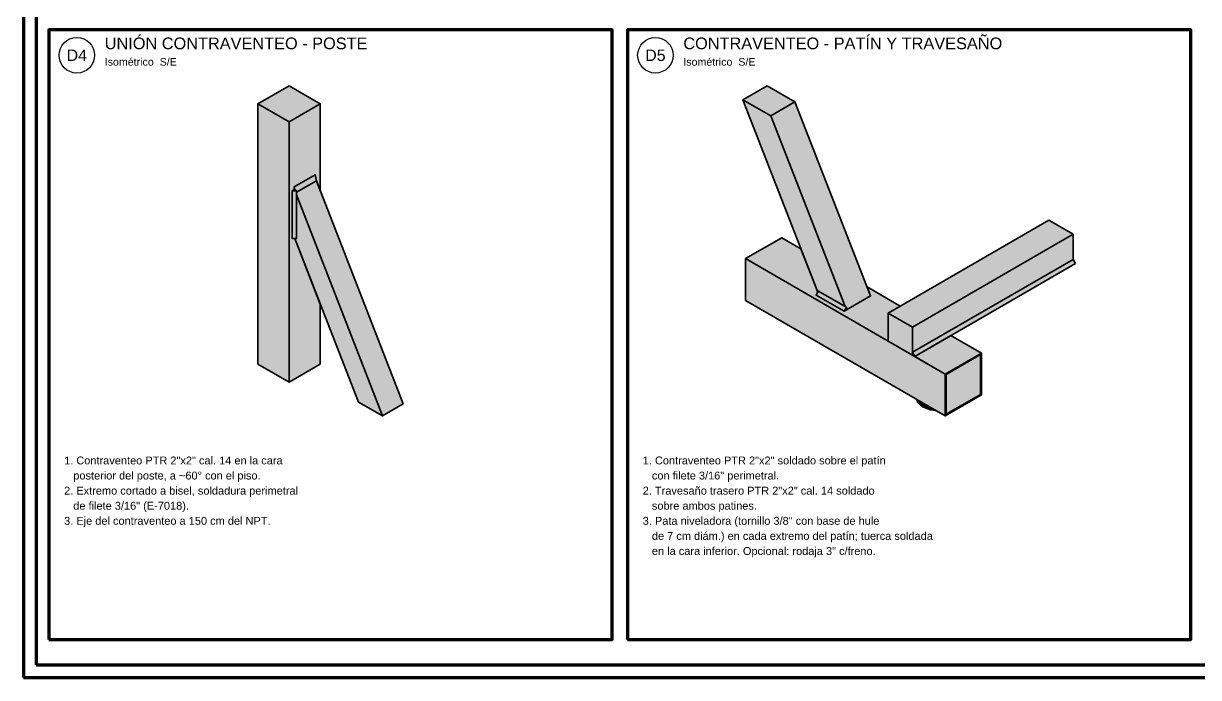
# Model space of a CAD drawing. Header units: centimetres. Extents: x 0 to 1025, y -515 to 400.
# Drawn here: x 0 to 463, y -515 to -257.5 of the extents above; entities that cross this region are included whole.
import ezdxf
from ezdxf.enums import TextEntityAlignment as Align

# ---------------------------------------------------------------- set-up
doc = ezdxf.new("R2010")
doc.units = ezdxf.units.CM
doc.header["$LTSCALE"] = 10
for name, color, linetype, lineweight in [('A-DETALLES', 7, 'Continuous', 35), ('A-MARCO', 7, 'Continuous', 70), ('A-RELLENO', 8, 'Continuous', 0), ('A-TEXTO', 7, 'Continuous', 25)]:
    doc.layers.add(name, color=color, linetype=linetype, lineweight=lineweight)
doc.styles.add('ARIAL', font='arial.ttf')

msp = doc.modelspace()

# ---------------------------------------------------------------- hatches: boundary and pattern name
at = {"layer": 'A-RELLENO', "true_color": 0x8e9dac}
h = msp.add_hatch(color=7, dxfattribs=at)
h.dxf.hatch_style = 1
h.paths.add_polyline_path([(104.66, -282), (92.36, -289.1), (104.66, -296.2), (116.96, -289.1)])
h = msp.add_hatch(color=7, dxfattribs=at)
h.dxf.hatch_style = 1
h.paths.add_polyline_path([(292.99, -282), (303.99, -288.35), (294.48, -293.85), (283.47, -287.5)])
at = {"layer": 'A-RELLENO', "true_color": 0x505861}
h = msp.add_hatch(color=7, dxfattribs=at)
h.dxf.hatch_style = 1
h.paths.add_polyline_path([(92.36, -391.62), (104.66, -398.73), (104.66, -296.2), (92.36, -289.1)])
at = {"layer": 'A-RELLENO', "true_color": 0x65707b}
h = msp.add_hatch(color=7, dxfattribs=at)
h.dxf.hatch_style = 1
h.paths.add_polyline_path([(116.96, -391.62), (104.66, -398.73), (104.66, -296.2), (116.96, -289.1), (116.96, -323.4), (115.4, -319.38), (114.91, -317.02), (114.91, -317.02), (114.91, -317.02), (114.91, -317.02), (114.91, -317.02), (114.91, -317.02), (114.91, -317.02), (114.91, -317.02), (114.91, -317.02), (114.91, -317.02), (114.91, -317.02), (114.91, -317.02), (114.91, -317.02), (114.91, -317.02), (114.91, -317.02), (114.91, -317.02), (114.91, -317.02), (114.91, -317.02), (114.91, -317.02), (114.91, -317.02), (106.71, -321.75), (106.71, -321.75), (106.71, -321.75), (106.71, -321.75), (106.71, -321.75), (106.71, -321.75), (106.71, -321.75), (106.71, -321.75), (106.71, -321.75), (106.71, -321.75), (106.71, -321.75), (106.71, -321.75), (106.71, -322.87), (105.9, -323.34), (105.9, -323.34), (105.9, -323.34), (105.9, -323.34), (105.9, -323.34), (105.9, -323.34), (105.9, -323.34), (105.9, -323.34), (105.9, -323.34), (105.9, -323.34), (105.9, -323.34), (105.9, -323.34), (105.9, -342.2), (105.9, -342.2), (105.9, -342.2), (105.9, -342.2), (105.9, -342.2), (105.9, -342.2), (105.9, -342.2), (105.9, -342.2), (105.9, -342.2), (105.9, -342.2), (105.9, -342.2), (105.9, -342.2), (105.9, -342.2), (105.9, -342.2), (105.9, -342.2), (105.9, -342.2), (105.9, -342.2), (106.89, -342.2), (116.96, -368.04), (116.96, -368.04), (116.96, -368.04), (116.96, -368.04), (116.96, -368.04), (116.96, -368.04), (116.96, -368.04), (116.96, -368.04), (116.96, -368.04), (116.96, -368.04), (116.96, -368.04), (116.96, -368.04), (116.96, -368.04), (116.96, -368.04)])
at = {"layer": 'A-RELLENO', "true_color": 0x505861}
h = msp.add_hatch(color=7, dxfattribs=at)
h.dxf.hatch_style = 1
h.paths.add_polyline_path([(283.47, -287.5), (294.48, -293.85), (323.71, -368.88), (313.25, -362.84), (313.25, -362.84), (313.25, -362.84), (313.25, -362.84), (313.25, -362.84), (313.25, -362.84), (313.25, -362.84), (313.25, -362.84), (313.25, -362.84), (313.25, -362.84), (313.25, -362.84), (313.25, -362.84), (313.25, -362.84), (313.25, -362.84), (313.25, -362.84), (313.25, -362.84), (313.25, -362.84), (313, -363.28)])
at = {"layer": 'A-RELLENO', "true_color": 0x778491}
h = msp.add_hatch(color=7, dxfattribs=at)
h.dxf.hatch_style = 1
h.paths.add_polyline_path([(333.77, -364.78), (324.25, -370.28), (324.25, -369.19), (324.25, -369.19), (324.25, -369.19), (324.25, -369.19), (324.25, -369.19), (324.25, -369.19), (324.25, -369.19), (324.25, -369.19), (324.25, -369.19), (324.25, -369.19), (324.25, -369.19), (324.25, -369.19), (323.71, -368.88), (323.71, -368.88), (323.71, -368.88), (323.71, -368.88), (323.71, -368.88), (323.71, -368.88), (323.71, -368.88), (323.71, -368.88), (323.71, -368.88), (323.71, -368.88), (323.71, -368.88), (294.48, -293.85), (303.99, -288.35)])
at = {"layer": 'A-RELLENO', "true_color": 0x333333}
h = msp.add_hatch(color=7, dxfattribs=at)
h.dxf.hatch_style = 1
h.paths.add_polyline_path([(115.4, -319.38), (107.52, -323.93), (107.52, -323.34), (107.52, -323.34), (107.52, -323.34), (107.52, -323.34), (107.52, -323.34), (107.52, -323.34), (107.52, -323.34), (107.52, -323.34), (107.52, -323.34), (107.52, -323.34), (107.52, -323.34), (107.52, -323.34), (106.97, -323.02), (106.97, -323.02), (106.97, -323.02), (106.97, -323.02), (106.97, -323.02), (106.97, -323.02), (106.97, -323.02), (106.97, -323.02), (106.97, -323.02), (106.71, -321.75), (114.91, -317.02)])
at = {"layer": 'A-RELLENO', "true_color": 0x778491}
h = msp.add_hatch(color=7, dxfattribs=at)
h.dxf.hatch_style = 1
h.paths.add_polyline_path([(149.64, -407.27), (141.44, -412), (107.52, -324.94), (107.52, -324.94), (107.52, -324.94), (107.52, -324.94), (107.52, -324.94), (107.52, -324.94), (107.52, -324.94), (107.52, -324.94), (107.52, -324.94), (107.52, -324.94), (107.52, -324.94), (107.52, -324.94), (107.52, -324.94), (107.52, -324.94), (107.52, -323.93), (115.4, -319.38)])
at = {"layer": 'A-RELLENO', "true_color": 0x424242}
h = msp.add_hatch(color=7, dxfattribs=at)
h.dxf.hatch_style = 1
h.paths.add_polyline_path([(106.71, -322.87), (105.9, -323.34), (107.52, -323.34)])
at = {"layer": 'A-RELLENO', "true_color": 0x272727}
h = msp.add_hatch(color=7, dxfattribs=at)
h.dxf.hatch_style = 1
h.paths.add_polyline_path([(105.9, -342.2), (107.52, -342.2), (107.52, -323.34), (105.9, -323.34)])
at = {"layer": 'A-RELLENO', "true_color": 0x252525}
h = msp.add_hatch(color=7, dxfattribs=at)
h.dxf.hatch_style = 1
h.paths.add_polyline_path([(106.71, -321.75), (106.97, -323.02), (106.71, -322.87), (106.71, -322.87), (106.71, -322.87), (106.71, -322.87), (106.71, -322.87), (106.71, -322.87), (106.71, -322.87)])
at = {"layer": 'A-RELLENO', "true_color": 0x505861}
h = msp.add_hatch(color=7, dxfattribs=at)
h.dxf.hatch_style = 1
h.paths.add_polyline_path([(131.96, -406.53), (106.89, -342.2), (107.52, -342.2), (107.52, -342.2), (107.52, -342.2), (107.52, -342.2), (107.52, -342.2), (107.52, -342.2), (107.52, -342.2), (107.52, -342.2), (107.52, -342.2), (107.52, -342.2), (107.52, -342.2), (107.52, -342.2), (107.52, -342.2), (107.52, -342.2), (107.52, -342.2), (107.52, -342.2), (107.52, -342.2), (107.52, -324.94), (141.44, -412)])
at = {"layer": 'A-RELLENO', "true_color": 0x8e9dac}
h = msp.add_hatch(color=7, dxfattribs=at)
h.dxf.hatch_style = 1
h.paths.add_polyline_path([(404.07, -334.97), (340.73, -371.54), (350.25, -377.04), (413.59, -340.47)])
h = msp.add_hatch(color=7, dxfattribs=at)
h.dxf.hatch_style = 1
h.paths.add_polyline_path([(284.52, -350.08), (298.8, -341.84), (306.34, -346.2), (306.34, -346.2), (306.34, -346.2), (306.34, -346.2), (306.34, -346.2), (306.34, -346.2), (306.34, -346.2), (306.34, -346.2), (306.34, -346.2), (306.34, -346.2), (306.34, -346.2), (313, -363.28), (312.31, -364.46), (312.31, -364.46), (312.31, -364.46), (312.31, -364.46), (312.31, -364.46), (312.31, -364.46), (312.31, -364.46), (312.31, -364.46), (312.31, -364.46), (312.31, -364.46), (312.31, -364.46), (312.31, -364.46), (312.31, -364.46), (312.31, -364.46), (312.31, -364.46), (312.31, -364.46), (312.31, -364.46), (323.32, -370.82), (323.32, -370.82), (323.32, -370.82), (323.32, -370.82), (323.32, -370.82), (323.32, -370.82), (323.32, -370.82), (323.32, -370.82), (323.32, -370.82), (323.32, -370.82), (323.32, -370.82), (323.32, -370.82), (324.25, -370.28), (333.77, -364.78), (333.77, -364.78), (333.77, -364.78), (333.77, -364.78), (333.77, -364.78), (333.77, -364.78), (333.77, -364.78), (333.77, -364.78), (333.77, -364.78), (333.77, -364.78), (333.77, -364.78), (333.77, -364.78), (333.77, -364.78), (333.77, -364.78), (333.77, -364.78), (332.39, -361.24), (345.49, -368.8), (340.73, -371.54), (340.73, -371.54), (340.73, -371.54), (340.73, -371.54), (340.73, -371.54), (340.73, -371.54), (340.73, -371.54), (340.73, -371.54), (340.73, -371.54), (340.73, -371.54), (340.73, -371.54), (340.73, -371.54), (340.73, -382.53)])
at = {"layer": 'A-RELLENO', "true_color": 0x65707b}
h = msp.add_hatch(color=7, dxfattribs=at)
h.dxf.hatch_style = 1
h.paths.add_polyline_path([(350.25, -377.04), (413.59, -340.47), (413.59, -350.38), (413.59, -350.38), (413.59, -350.38), (413.59, -350.38), (413.59, -350.38), (413.59, -350.38), (413.59, -350.38), (350.25, -386.95)])
at = {"layer": 'A-RELLENO', "true_color": 0x505861}
h = msp.add_hatch(color=7, dxfattribs=at)
h.dxf.hatch_style = 1
h.paths.add_polyline_path([(284.52, -366.57), (363.21, -412), (363.21, -395.51), (284.52, -350.08)])
at = {"layer": 'A-RELLENO', "true_color": 0x3b3b3b}
h = msp.add_hatch(color=7, dxfattribs=at)
h.dxf.hatch_style = 1
h.paths.add_polyline_path([(414.53, -352), (413.59, -350.38), (350.25, -386.95), (351.18, -388.57)])
at = {"layer": 'A-RELLENO', "true_color": 0x343434}
h = msp.add_hatch(color=7, dxfattribs=at)
h.dxf.hatch_style = 1
h.paths.add_polyline_path([(312.31, -364.46), (313.25, -362.84), (324.25, -369.19), (323.32, -370.82)])
at = {"layer": 'A-RELLENO', "true_color": 0x2f2f2f}
h = msp.add_hatch(color=7, dxfattribs=at)
h.dxf.hatch_style = 1
h.paths.add_polyline_path([(324.25, -370.28), (323.32, -370.82), (324.25, -369.19)])
at = {"layer": 'A-RELLENO', "true_color": 0x505861}
h = msp.add_hatch(color=7, dxfattribs=at)
h.dxf.hatch_style = 1
h.paths.add_polyline_path([(340.73, -382.53), (350.25, -388.03), (350.25, -377.04), (340.73, -371.54)])
at = {"layer": 'A-RELLENO', "true_color": 0x8e9dac}
h = msp.add_hatch(color=7, dxfattribs=at)
h.dxf.hatch_style = 1
h.paths.add_polyline_path([(377.49, -387.27), (363.21, -395.51), (351.18, -388.57), (365.46, -380.33), (365.46, -380.33), (365.46, -380.33), (365.46, -380.33), (365.46, -380.33), (365.46, -380.33), (365.46, -380.33)])
at = {"layer": 'A-RELLENO', "true_color": 0x252525}
h = msp.add_hatch(color=7, dxfattribs=at)
h.dxf.hatch_style = 1
h.paths.add_polyline_path([(350.25, -388.03), (351.18, -388.57), (350.25, -386.95)])
at = {"layer": 'A-RELLENO', "true_color": 0x65707b}
h = msp.add_hatch(color=7, dxfattribs=at)
h.dxf.hatch_style = 1
h.paths.add_polyline_path([(363.21, -412), (377.49, -403.76), (377.49, -387.27), (363.21, -395.51)])
at = {"layer": 'A-RELLENO', "true_color": 0x434a51}
h = msp.add_hatch(color=7, dxfattribs=at)
h.dxf.hatch_style = 1
h.paths.add_polyline_path([(363.57, -411.38), (363.57, -395.72), (377.13, -387.89), (377.13, -403.55)])
at = {"layer": 'A-RELLENO', "true_color": 0x202020}
h = msp.add_hatch(color=7, dxfattribs=at)
h.dxf.hatch_style = 1
h.paths.add_polyline_path([(352.41, -406.68), (352.02, -405.54), (352.41, -405.77), (352.41, -405.77), (352.41, -405.77), (352.41, -405.77), (352.41, -405.77), (352.41, -405.77), (352.41, -405.77)])
at = {"layer": 'A-RELLENO', "true_color": 0x1e1e1e}
h = msp.add_hatch(color=7, dxfattribs=at)
h.dxf.hatch_style = 1
h.paths.add_polyline_path([(354.42, -408.42), (352.41, -406.68), (352.41, -405.77), (354.42, -406.93), (354.42, -406.93), (354.42, -406.93), (354.42, -406.93), (354.42, -406.93), (354.42, -406.93), (354.42, -406.93)])
at = {"layer": 'A-RELLENO', "true_color": 0x1d1d1d}
h = msp.add_hatch(color=7, dxfattribs=at)
h.dxf.hatch_style = 1
h.paths.add_polyline_path([(357.43, -409.58), (354.42, -408.42), (354.42, -406.93), (357.43, -408.66), (357.43, -408.66), (357.43, -408.66), (357.43, -408.66), (357.43, -408.66), (357.43, -408.66), (357.43, -408.66)])
h = msp.add_hatch(color=7, dxfattribs=at)
h.dxf.hatch_style = 1
h.paths.add_polyline_path([(357.43, -409.58), (357.43, -408.66), (359.41, -409.81)])

# ---------------------------------------------------------------- linework, layer by layer
at = {"layer": 'A-DETALLES'}
for points in [[(104.66, -282), (92.36, -289.1), (104.66, -296.2), (116.96, -289.1), (104.66, -282)], [(292.99, -282), (303.99, -288.35), (294.48, -293.85), (283.47, -287.5), (292.99, -282)], [(92.36, -391.62), (104.66, -398.73), (104.66, -296.2), (92.36, -289.1), (92.36, -391.62)], [(116.96, -391.62), (104.66, -398.73), (104.66, -296.2), (116.96, -289.1), (116.96, -323.4), (115.4, -319.38), (114.91, -317.02), (114.91, -317.02), (114.91, -317.02), (114.91, -317.02), (114.91, -317.02), (114.91, -317.02), (114.91, -317.02), (114.91, -317.02), (114.91, -317.02), (114.91, -317.02), (114.91, -317.02), (114.91, -317.02), (114.91, -317.02), (114.91, -317.02), (114.91, -317.02), (114.91, -317.02), (114.91, -317.02), (114.91, -317.02), (114.91, -317.02), (114.91, -317.02), (106.71, -321.75), (106.71, -321.75), (106.71, -321.75), (106.71, -321.75), (106.71, -321.75), (106.71, -321.75), (106.71, -321.75), (106.71, -321.75), (106.71, -321.75), (106.71, -321.75), (106.71, -321.75), (106.71, -321.75), (106.71, -322.87), (105.9, -323.34), (105.9, -323.34), (105.9, -323.34), (105.9, -323.34), (105.9, -323.34), (105.9, -323.34), (105.9, -323.34), (105.9, -323.34), (105.9, -323.34), (105.9, -323.34), (105.9, -323.34), (105.9, -323.34), (105.9, -342.2), (105.9, -342.2), (105.9, -342.2), (105.9, -342.2), (105.9, -342.2), (105.9, -342.2), (105.9, -342.2), (105.9, -342.2), (105.9, -342.2), (105.9, -342.2), (105.9, -342.2), (105.9, -342.2), (105.9, -342.2), (105.9, -342.2), (105.9, -342.2), (105.9, -342.2), (105.9, -342.2), (106.89, -342.2), (116.96, -368.04), (116.96, -368.04), (116.96, -368.04), (116.96, -368.04), (116.96, -368.04), (116.96, -368.04), (116.96, -368.04), (116.96, -368.04), (116.96, -368.04), (116.96, -368.04), (116.96, -368.04), (116.96, -368.04), (116.96, -368.04), (116.96, -368.04), (116.96, -391.62)], [(283.47, -287.5), (294.48, -293.85), (323.71, -368.88), (313.25, -362.84), (313.25, -362.84), (313.25, -362.84), (313.25, -362.84), (313.25, -362.84), (313.25, -362.84), (313.25, -362.84), (313.25, -362.84), (313.25, -362.84), (313.25, -362.84), (313.25, -362.84), (313.25, -362.84), (313.25, -362.84), (313.25, -362.84), (313.25, -362.84), (313.25, -362.84), (313.25, -362.84), (313, -363.28), (283.47, -287.5)], [(333.77, -364.78), (324.25, -370.28), (324.25, -369.19), (324.25, -369.19), (324.25, -369.19), (324.25, -369.19), (324.25, -369.19), (324.25, -369.19), (324.25, -369.19), (324.25, -369.19), (324.25, -369.19), (324.25, -369.19), (324.25, -369.19), (324.25, -369.19), (323.71, -368.88), (323.71, -368.88), (323.71, -368.88), (323.71, -368.88), (323.71, -368.88), (323.71, -368.88), (323.71, -368.88), (323.71, -368.88), (323.71, -368.88), (323.71, -368.88), (323.71, -368.88), (294.48, -293.85), (303.99, -288.35), (333.77, -364.78)], [(115.4, -319.38), (107.52, -323.93), (107.52, -323.34), (107.52, -323.34), (107.52, -323.34), (107.52, -323.34), (107.52, -323.34), (107.52, -323.34), (107.52, -323.34), (107.52, -323.34), (107.52, -323.34), (107.52, -323.34), (107.52, -323.34), (107.52, -323.34), (106.97, -323.02), (106.97, -323.02), (106.97, -323.02), (106.97, -323.02), (106.97, -323.02), (106.97, -323.02), (106.97, -323.02), (106.97, -323.02), (106.97, -323.02), (106.71, -321.75), (114.91, -317.02), (115.4, -319.38)], [(149.64, -407.27), (141.44, -412), (107.52, -324.94), (107.52, -324.94), (107.52, -324.94), (107.52, -324.94), (107.52, -324.94), (107.52, -324.94), (107.52, -324.94), (107.52, -324.94), (107.52, -324.94), (107.52, -324.94), (107.52, -324.94), (107.52, -324.94), (107.52, -324.94), (107.52, -324.94), (107.52, -323.93), (115.4, -319.38), (149.64, -407.27)], [(106.71, -322.87), (105.9, -323.34), (107.52, -323.34), (106.71, -322.87)], [(105.9, -342.2), (107.52, -342.2), (107.52, -323.34), (105.9, -323.34), (105.9, -342.2)], [(106.71, -321.75), (106.97, -323.02), (106.71, -322.87), (106.71, -322.87), (106.71, -322.87), (106.71, -322.87), (106.71, -322.87), (106.71, -322.87), (106.71, -322.87), (106.71, -321.75)], [(131.96, -406.53), (106.89, -342.2), (107.52, -342.2), (107.52, -342.2), (107.52, -342.2), (107.52, -342.2), (107.52, -342.2), (107.52, -342.2), (107.52, -342.2), (107.52, -342.2), (107.52, -342.2), (107.52, -342.2), (107.52, -342.2), (107.52, -342.2), (107.52, -342.2), (107.52, -342.2), (107.52, -342.2), (107.52, -342.2), (107.52, -342.2), (107.52, -324.94), (141.44, -412), (131.96, -406.53)], [(404.07, -334.97), (340.73, -371.54), (350.25, -377.04), (413.59, -340.47), (404.07, -334.97)], [(284.52, -350.08), (298.8, -341.84), (306.34, -346.2), (306.34, -346.2), (306.34, -346.2), (306.34, -346.2), (306.34, -346.2), (306.34, -346.2), (306.34, -346.2), (306.34, -346.2), (306.34, -346.2), (306.34, -346.2), (306.34, -346.2), (313, -363.28), (312.31, -364.46), (312.31, -364.46), (312.31, -364.46), (312.31, -364.46), (312.31, -364.46), (312.31, -364.46), (312.31, -364.46), (312.31, -364.46), (312.31, -364.46), (312.31, -364.46), (312.31, -364.46), (312.31, -364.46), (312.31, -364.46), (312.31, -364.46), (312.31, -364.46), (312.31, -364.46), (312.31, -364.46), (323.32, -370.82), (323.32, -370.82), (323.32, -370.82), (323.32, -370.82), (323.32, -370.82), (323.32, -370.82), (323.32, -370.82), (323.32, -370.82), (323.32, -370.82), (323.32, -370.82), (323.32, -370.82), (323.32, -370.82), (324.25, -370.28), (333.77, -364.78), (333.77, -364.78), (333.77, -364.78), (333.77, -364.78), (333.77, -364.78), (333.77, -364.78), (333.77, -364.78), (333.77, -364.78), (333.77, -364.78), (333.77, -364.78), (333.77, -364.78), (333.77, -364.78), (333.77, -364.78), (333.77, -364.78), (333.77, -364.78), (332.39, -361.24), (345.49, -368.8), (340.73, -371.54), (340.73, -371.54), (340.73, -371.54), (340.73, -371.54), (340.73, -371.54), (340.73, -371.54), (340.73, -371.54), (340.73, -371.54), (340.73, -371.54), (340.73, -371.54), (340.73, -371.54), (340.73, -371.54), (340.73, -382.53), (284.52, -350.08)], [(350.25, -377.04), (413.59, -340.47), (413.59, -350.38), (413.59, -350.38), (413.59, -350.38), (413.59, -350.38), (413.59, -350.38), (413.59, -350.38), (413.59, -350.38), (350.25, -386.95), (350.25, -377.04)], [(284.52, -366.57), (363.21, -412), (363.21, -395.51), (284.52, -350.08), (284.52, -366.57)], [(414.53, -352), (413.59, -350.38), (350.25, -386.95), (351.18, -388.57), (414.53, -352)], [(312.31, -364.46), (313.25, -362.84), (324.25, -369.19), (323.32, -370.82), (312.31, -364.46)], [(324.25, -370.28), (323.32, -370.82), (324.25, -369.19), (324.25, -370.28)], [(340.73, -382.53), (350.25, -388.03), (350.25, -377.04), (340.73, -371.54), (340.73, -382.53)], [(377.49, -387.27), (363.21, -395.51), (351.18, -388.57), (365.46, -380.33), (365.46, -380.33), (365.46, -380.33), (365.46, -380.33), (365.46, -380.33), (365.46, -380.33), (365.46, -380.33), (377.49, -387.27)], [(350.25, -388.03), (351.18, -388.57), (350.25, -386.95), (350.25, -388.03)], [(363.21, -412), (377.49, -403.76), (377.49, -387.27), (363.21, -395.51), (363.21, -412)], [(363.57, -411.38), (363.57, -395.72), (377.13, -387.89), (377.13, -403.55), (363.57, -411.38)], [(352.41, -406.68), (352.02, -405.54), (352.41, -405.77), (352.41, -405.77), (352.41, -405.77), (352.41, -405.77), (352.41, -405.77), (352.41, -405.77), (352.41, -405.77), (352.41, -406.68)], [(354.42, -408.42), (352.41, -406.68), (352.41, -405.77), (354.42, -406.93), (354.42, -406.93), (354.42, -406.93), (354.42, -406.93), (354.42, -406.93), (354.42, -406.93), (354.42, -406.93), (354.42, -408.42)], [(357.43, -409.58), (354.42, -408.42), (354.42, -406.93), (357.43, -408.66), (357.43, -408.66), (357.43, -408.66), (357.43, -408.66), (357.43, -408.66), (357.43, -408.66), (357.43, -408.66), (357.43, -409.58)], [(357.43, -409.58), (357.43, -408.66), (359.41, -409.81), (357.43, -409.58)]]:
    msp.add_lwpolyline(points, close=True, dxfattribs=at)
at = {"layer": 'A-MARCO'}
for points in [[(0, -515), (1025, -515), (1025, 400), (0, 400)], [(5, -510), (1020, -510), (1020, 395), (5, 395)], [(10, -500), (232, -500), (232, -260), (10, -260)], [(238, -500), (460, -500), (460, -260), (238, -260)]]:
    msp.add_lwpolyline(points, close=True, dxfattribs=at)
at = {"layer": 'A-TEXTO'}
for centre in [(21, -270), (249, -270)]:
    msp.add_circle(centre, 7, dxfattribs=at)

# ---------------------------------------------------------------- texts
at = {"layer": 'A-TEXTO', "style": 'ARIAL'}
for s, height, p in [('UNIÓN CONTRAVENTEO - POSTE', 4.6, (32, -269)), ('CONTRAVENTEO - PATÍN Y TRAVESAÑO', 4.6, (260, -269)), ('Isométrico  S/E', 3, (32, -275)), ('Isométrico  S/E', 3, (260, -275))]:
    msp.add_text(s, height=height, dxfattribs=at).set_placement(p, align=Align.BOTTOM_LEFT)
for s, p in [('D4', (21, -270)), ('D5', (249, -270))]:
    msp.add_text(s, height=4.5, dxfattribs=at).set_placement(p, align=Align.MIDDLE_CENTER)
at = {"layer": 'A-TEXTO', "char_height": 3.1, "width": 214, "attachment_point": 1, "line_spacing_factor": 1.15, "style": 'ARIAL'}
for s, insert in [('1. Contraventeo PTR 2"x2" cal. 14 en la cara\\P   posterior del poste, a ~60° con el piso.\\P2. Extremo cortado a bisel, soldadura perimetral\\P   de filete 3/16" (E-7018).\\P3. Eje del contraventeo a 150 cm del NPT.', (16, -428)), ('1. Contraventeo PTR 2"x2" soldado sobre el patín\\P   con filete 3/16" perimetral.\\P2. Travesaño trasero PTR 2"x2" cal. 14 soldado\\P   sobre ambos patines.\\P3. Pata niveladora (tornillo 3/8" con base de hule\\P   de 7 cm diám.) en cada extremo del patín; tuerca soldada\\P   en la cara inferior. Opcional: rodaja 3" c/freno.', (244, -428))]:
    msp.add_mtext(s, dxfattribs=dict(at, insert=insert))

doc.saveas('drawing.dxf')
